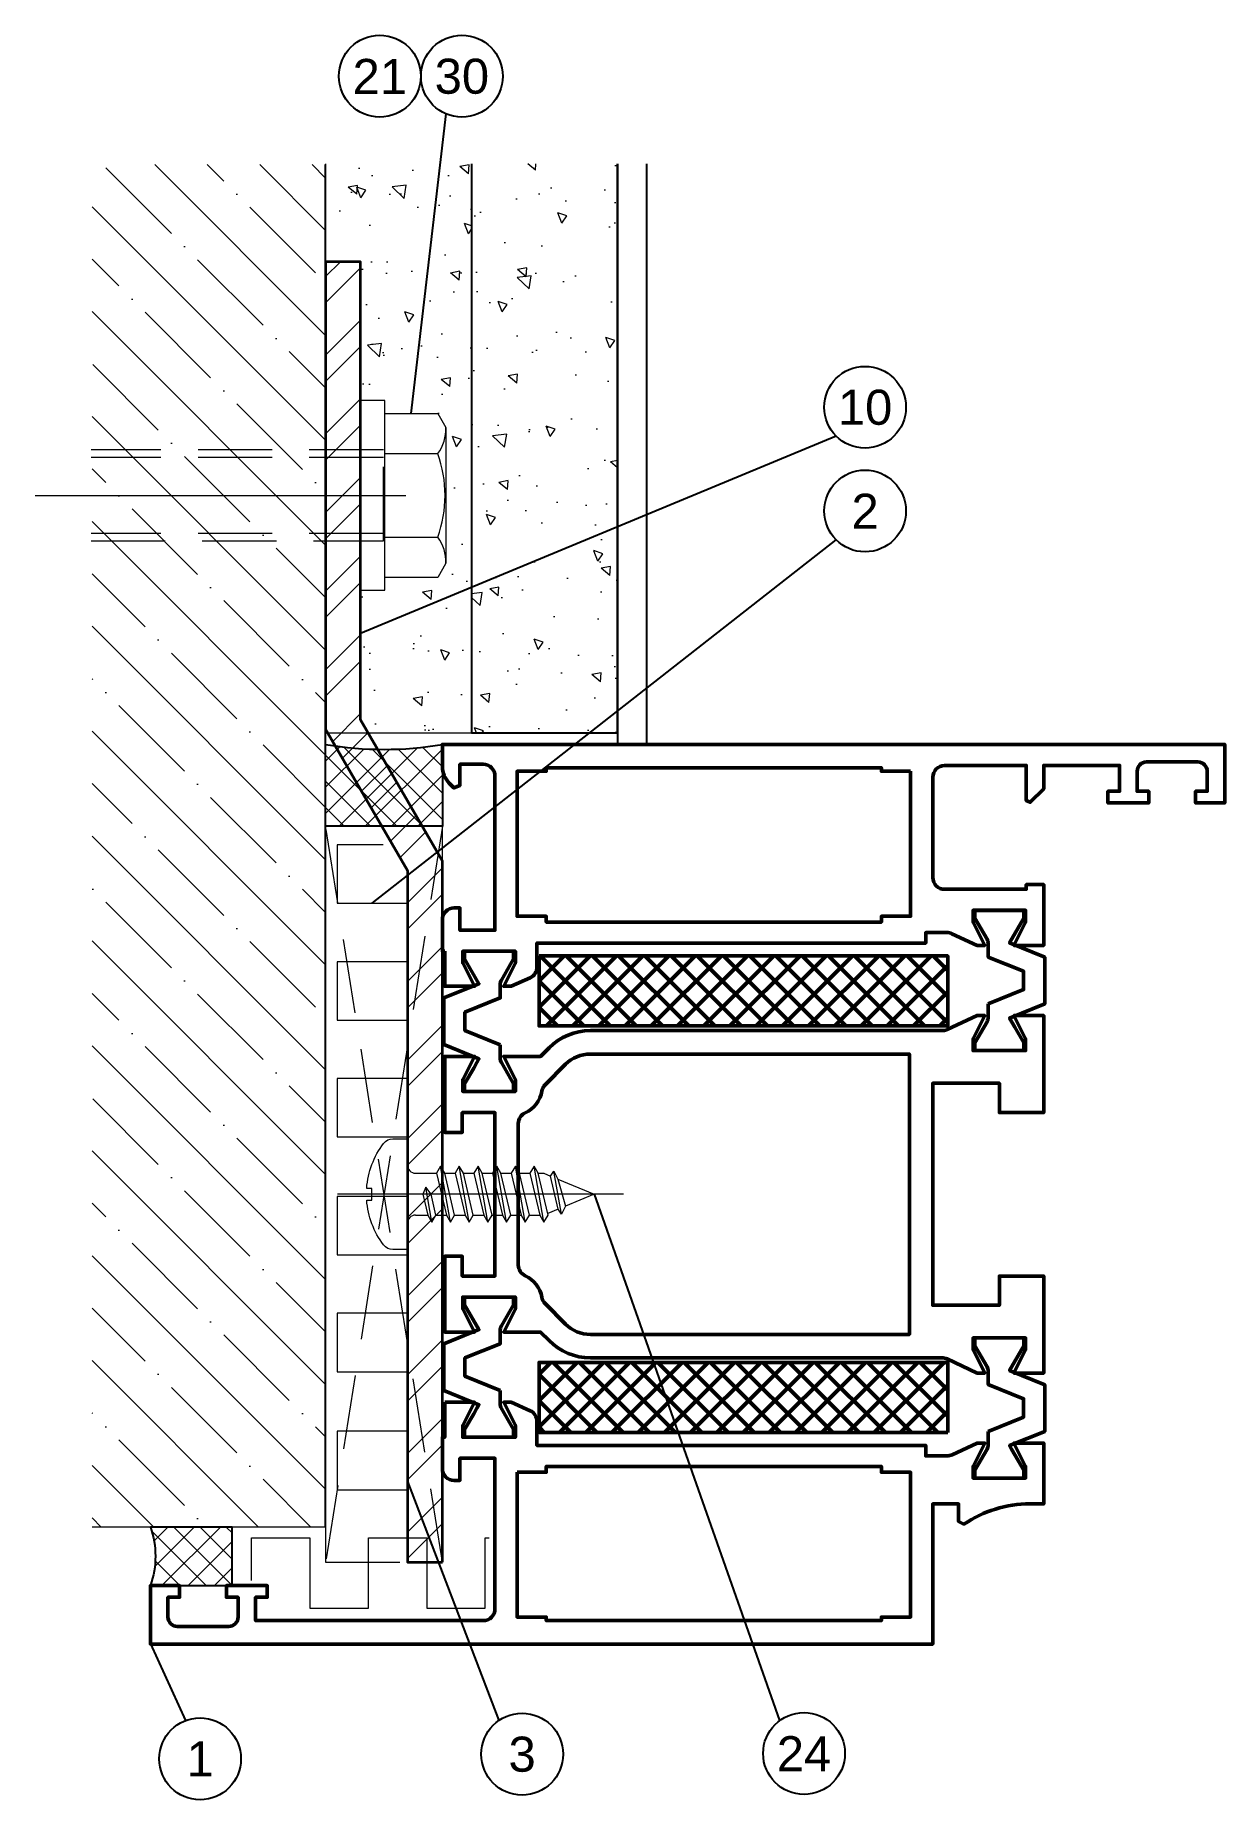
# Model space of a CAD drawing. Header units: millimetres. Extents: x 58 to 160, y 87 to 238.
import ezdxf
from ezdxf.enums import TextEntityAlignment as Align

# ---------------------------------------------------------------- set-up
doc = ezdxf.new("R2010")
doc.units = ezdxf.units.MM
for name, pattern in [('AUSGEZOGEN', [0]), ('CENTER', [50.8, 31.75, -6.35, 6.35, -6.35]), ('HIDDEN', [9.525, 6.35, -3.175])]:
    doc.linetypes.add(name, pattern=pattern)
for name, color, linetype, lineweight in [('AM_5', 3, 'Continuous', 25), ('AM_C', 50, 'Continuous', 50), ('AM_S', 80, 'Continuous', 50), ('Cent3', 70, 'CENTER', 18), ('CHide3', 70, 'HIDDEN', 18), ('Cont1', 7, 'Continuous', 35), ('Cont2', 2, 'Continuous', 25), ('Cont3', 70, 'Continuous', 18), ('Cont4', 10, 'Continuous', 13)]:
    doc.layers.add(name, color=color, linetype=linetype, lineweight=lineweight)
doc.styles.add('SWISS', font='swiss.ttf')

# ---------------------------------------------------------------- blocks, each defined once
blk = doc.blocks.new('WS186061')
at = {"linetype": 'CENTER'}
blk.add_lwpolyline([(0, -18.5), (0, 5.98)], dxfattribs=at)
blk.add_lwpolyline([(4.35, 2.03, -0.234469), (4.75, 1.24), (4.75, 0), (-4.75, 0), (-4.75, 1.24, -0.234469), (-4.35, 2.03, -0.146081), (-0.5, 3.48), (-0.5, 3.05), (0.5, 3.05), (0.5, 3.48, -0.146081)], format="xyb", close=True)
for points in [[(0, -1.32), (-1.79, -1.75), (-2.4, -2.1), (-1.79, -2.45), (0, -2.03), (0.61, -1.57), (0, -1.32)], [(-2.4, -2.1), (0.61, -1.57)], [(-2.4, -3.7), (2.41, -2.85)], [(-2.4, -5.3), (2.41, -4.45)], [(-2.4, -6.9), (2.41, -6.05)], [(-2.4, -8.5), (2.41, -7.65)], [(-2.4, -10.1), (2.41, -9.25)], [(-2.4, -11.7), (2.41, -10.85)], [(-1.28, -12.91), (-1.65, -12.02)], [(1.79, -11.68), (1.55, -12.27)], [(-1.7, -13.2), (1.97, -12.55)], [(1.29, -12.88), (0, -16), (-1.02, -13.53)]]:
    blk.add_lwpolyline(points)
at = {"linetype": 'AUSGEZOGEN'}
for points in [[(-1.79, -0.7), (-1.79, -1.75)], [(1.79, -0.7), (1.79, -2.49)], [(-1.79, -2.45), (-1.79, -3.35)], [(1.79, -1.61), (1.79, -2.49)], [(-1.79, -4.05), (-1.79, -4.95)], [(1.79, -3.21), (1.79, -4.09)], [(-1.79, -5.65), (-1.79, -6.55)], [(1.79, -4.81), (1.79, -5.69)], [(-1.79, -7.25), (-1.79, -8.15)], [(1.79, -6.41), (1.79, -7.29)], [(-1.79, -8.85), (-1.79, -9.75)], [(1.79, -8.01), (1.79, -8.89)], [(-1.79, -10.45), (-1.79, -11.35)], [(1.79, -9.61), (1.79, -10.49)], [(1.79, -11.21), (1.79, -11.68)]]:
    blk.add_lwpolyline(points, dxfattribs=at)
for points in [[(1.79, -3.21), (2.41, -2.85), (1.79, -2.49), (-1.79, -3.35), (-2.4, -3.7), (-1.79, -4.05)], [(1.79, -4.81), (2.41, -4.45), (1.79, -4.09), (-1.79, -4.95), (-2.4, -5.3), (-1.79, -5.65)], [(1.79, -6.41), (2.41, -6.05), (1.79, -5.69), (-1.79, -6.55), (-2.4, -6.9), (-1.79, -7.25)], [(1.79, -8.01), (2.41, -7.65), (1.79, -7.29), (-1.79, -8.15), (-2.4, -8.5), (-1.79, -8.85)], [(1.79, -9.61), (2.41, -9.25), (1.79, -8.89), (-1.79, -9.75), (-2.4, -10.1), (-1.79, -10.45)], [(1.79, -11.21), (2.41, -10.85), (1.79, -10.49), (-1.79, -11.35), (-2.4, -11.7), (-1.79, -12.05)], [(1.55, -12.27), (1.97, -12.55), (1.29, -12.88), (-1.02, -13.53), (-1.7, -13.2), (-1.28, -12.91)]]:
    blk.add_lwpolyline(points, close=True)
for centre, start, end in [((-2.49, -0.7), 0, 90), ((2.49, -0.7), 90, 180)]:
    blk.add_arc(centre, 0.7, start, end)
blk = doc.blocks.new('COMP1_Design')
at = {"layer": 'Cont3'}
blk.add_line((82.76, 110.41), (62.76, 110.41), dxfattribs=at)
blk = doc.blocks.new('WI1020450')
at = {"layer": 'AM_S'}
for points in [[(25.38, 75.28), (25.38, 72.73), (23.38, 73.73), (22.38, 73.73), (22.38, 69.23), (23.38, 69.23), (25.38, 70.23), (25.38, 69.58), (24.65, 67.96, -0.294108), (23.74, 67.38), (21.68, 67.38), (21.68, 34.08), (20.78, 34.08), (20.78, 32.26, 0.109518), (20.88, 31.83), (21.88, 29.68), (21.88, 29.03), (19.88, 30.03), (18.88, 30.03), (18.88, 25.53), (19.88, 25.53), (21.88, 26.53), (21.88, 23.98), (16.68, 23.98), (16.68, 25.16, 0.151177), (14.94, 30.81), (15.18, 31.28), (16.68, 31.28), (16.68, 33.48), (4.68, 33.48), (4.68, 100.48), (9.68, 100.48), (9.68, 97.98), (8.68, 97.98), (8.68, 98.98), (6.98, 98.98, 0.414214), (6.18, 98.18), (6.18, 93.78, 0.414214), (6.98, 92.98), (8.68, 92.98), (8.68, 93.98), (9.68, 93.98), (9.68, 90.48), (8.68, 90.48), (8.68, 91.48), (6.68, 91.48), (6.68, 71.98, 0.414214), (7.68, 70.98), (20.58, 70.98), (20.58, 73.98), (18.68, 73.98), (18.68, 74.48, -0.414214), (19.68, 75.48), (22.38, 75.48), (22.38, 75.28), (25.38, 75.28)], [(26.38, 70.53), (25.25, 70.53, 0.131652), (24.85, 70.42), (23.05, 69.38), (22.38, 69.38), (22.38, 73.58), (23.05, 73.58), (24.38, 72.8), (24.87, 72.52), (25.17, 72.35), (26.38, 75.35), (30.38, 75.35), (31.6, 72.35), (33.72, 73.58), (34.38, 73.58), (34.38, 69.38), (33.72, 69.38), (31.92, 70.42, 0.131652), (31.52, 70.53), (30.39, 70.53), (29.17, 73.55), (27.6, 73.55)], [(29.18, 62.81, -0.198912), (30.65, 66.34), (31.38, 67.08), (31.38, 70.23), (33.38, 69.23), (34.38, 69.23), (34.38, 73.73), (33.38, 73.73), (31.38, 72.73), (31.38, 75.28), (37.88, 75.28), (37.88, 73.78), (36.18, 73.78), (36.18, 70.98), (50.18, 70.98), (50.18, 73.78), (48.48, 73.78), (48.48, 75.28), (54.99, 75.28), (54.99, 72.73), (52.99, 73.73), (51.99, 73.73), (51.99, 69.23), (52.99, 69.23), (54.99, 70.23), (54.99, 67.08), (55.72, 66.34, -0.198912), (57.19, 62.81), (57.19, 32.69, 0.109518), (57.28, 32.26), (58.49, 29.68), (58.48, 29.03), (56.48, 30.03), (55.48, 30.03), (55.48, 25.53), (56.48, 25.53), (58.48, 26.53), (58.48, 23.98), (50.18, 23.98), (50.18, 27.78), (52.68, 27.78), (52.68, 33.48), (33.68, 33.48), (33.68, 27.78), (36.18, 27.78), (36.18, 23.98), (27.88, 23.98), (27.88, 26.53), (29.88, 25.53), (30.88, 25.53), (30.88, 30.03), (29.88, 30.03), (27.88, 29.03), (27.88, 29.68), (29.09, 32.26, 0.109518), (29.18, 32.69)], [(55.98, 70.53), (54.85, 70.53, 0.131652), (54.45, 70.42), (52.65, 69.38), (51.99, 69.38), (51.99, 73.58), (52.65, 73.58), (53.99, 72.8), (54.47, 72.52), (54.77, 72.35), (55.99, 75.35), (59.99, 75.35), (61.2, 72.35), (63.33, 73.58), (63.99, 73.58), (63.99, 69.38), (63.33, 69.38), (61.52, 70.42, 0.131652), (61.12, 70.53), (59.99, 70.53), (58.77, 73.55), (57.2, 73.55)], [(63.99, 75.28), (63.99, 75.48), (66.69, 75.48, -0.414214), (67.69, 74.48), (67.69, 73.98), (65.79, 73.98), (65.79, 70.98), (78.99, 70.98, 0.414214), (79.99, 71.98), (79.99, 73.98), (78.19, 73.98), (77.97, 74.49), (78.38, 74.89, -0.198912), (79.79, 75.48), (81.69, 75.48), (81.69, 8.48), (76.69, 8.48), (76.69, 10.98), (77.69, 10.98), (77.69, 9.98), (79.39, 9.98, 0.414214), (80.19, 10.78), (80.19, 15.18, 0.414214), (79.39, 15.98), (77.69, 15.98), (77.69, 14.98), (76.69, 14.98), (76.69, 18.48), (77.69, 18.48), (77.69, 17.48), (79.89, 17.48), (79.89, 23.98), (77.9, 23.98), (76.74, 25.14), (76.89, 25.48), (79.89, 25.48), (79.89, 32.48, 0.414214), (78.89, 33.48), (70.29, 33.48, 0.414214), (69.29, 32.48), (69.29, 25.48), (69.69, 25.48), (69.69, 23.98), (64.49, 23.98), (64.49, 26.53), (66.49, 25.53), (67.49, 25.53), (67.49, 30.03), (66.49, 30.03), (64.49, 29.03), (64.49, 29.68), (65.49, 31.84, 0.109518), (65.59, 32.26), (65.59, 34.08), (64.69, 34.08), (64.69, 67.38), (62.63, 67.38, -0.294108), (61.72, 67.96), (60.99, 69.58), (60.99, 70.23), (62.99, 69.23), (63.99, 69.23), (63.99, 73.73), (62.99, 73.73), (60.99, 72.73), (60.99, 75.28), (63.99, 75.28)], [(31.18, 62.81, -0.198912), (32.06, 64.93), (33.82, 66.68, -0.154989), (34.36, 66.96, 0.248244), (36.21, 68.39, -0.293963), (37.12, 68.98), (49.25, 68.98, -0.293963), (50.16, 68.39, 0.248244), (52.01, 66.96, -0.154989), (52.55, 66.68), (54.31, 64.93, -0.198912), (55.19, 62.81), (55.19, 35.48), (31.18, 35.48)], [(22.88, 28.73), (21.75, 28.73, -0.131652), (21.35, 28.83), (19.55, 29.88), (18.88, 29.88), (18.88, 25.68), (19.55, 25.68), (20.88, 26.45), (21.37, 26.73), (21.67, 26.9), (22.88, 23.9), (26.88, 23.9), (28.1, 26.9), (30.22, 25.68), (30.88, 25.68), (30.88, 29.88), (30.22, 29.88), (28.42, 28.83, -0.131652), (28.02, 28.73), (26.89, 28.73), (25.67, 25.7), (24.1, 25.7)], [(59.48, 28.73), (58.35, 28.73, -0.131652), (57.95, 28.83), (56.15, 29.88), (55.48, 29.88), (55.48, 25.68), (56.15, 25.68), (57.48, 26.45), (57.97, 26.73), (58.27, 26.91), (59.48, 23.9), (63.48, 23.9), (64.7, 26.91), (66.82, 25.68), (67.48, 25.68), (67.48, 29.88), (66.82, 29.88), (65.02, 28.83, -0.131652), (64.62, 28.73), (63.49, 28.73), (62.27, 25.7), (60.7, 25.7)]]:
    blk.add_lwpolyline(points, format="xyb", close=True, dxfattribs=at)
for points in [[(19.38, 69.08), (6.98, 69.08), (6.98, 66.58), (6.68, 66.58), (6.68, 37.88), (6.98, 37.88), (6.98, 35.38), (19.38, 35.38), (19.38, 37.88), (19.88, 37.88), (19.88, 66.58), (19.38, 66.58), (19.38, 69.08)], [(79.39, 35.38), (79.39, 37.88), (79.69, 37.88), (79.69, 66.58), (79.39, 66.58), (79.39, 69.08), (66.99, 69.08), (66.99, 66.58), (66.49, 66.58), (66.49, 37.88), (66.99, 37.88), (66.99, 35.38), (79.39, 35.38)]]:
    blk.add_lwpolyline(points, close=True, dxfattribs=at)
blk = doc.blocks.new('WI4090073')
at = {"layer": 'AM_C'}
h = blk.add_hatch(dxfattribs=at)
h.set_pattern_fill('ANSI37', color=256, scale=0.5)
h.paths.add_polyline_path([(17.5, 0.4), (17.5, 6.4), (-17.5, 6.4), (-17.5, 0.4)])
blk.add_lwpolyline([(-17.5, 6.4), (-17.5, 0.4), (17.5, 0.4), (17.5, 6.4), (-17.5, 6.4)], close=True, dxfattribs=at)

msp = doc.modelspace()

# ---------------------------------------------------------------- hatches: boundary and pattern name
at = {"layer": 'Cont3'}
h = msp.add_hatch(dxfattribs=at)
h.set_pattern_fill('ANSI35', color=256, angle=90, style=0)
h.set_pattern_definition([(135, (573.5596, 44.91), (-4.49013, -4.49013), []), (135, (573.5596, 49.4), (-4.49013, -4.49013), [7.9375, -1.5875, 0, -1.5875])])
h.paths.add_polyline_path([(82.76, 110.41), (82.76, 227.05), (62.76, 227.05), (62.76, 110.41)])
h = msp.add_hatch(dxfattribs=at)
h.set_pattern_fill('AR-CONC', color=256, scale=0.05, angle=90, style=0)
h.set_pattern_definition([(140, (12.135, -290.9024), (0.79695, 9.10923), [0.9525, -10.4775]), (85, (12.135, -290.902), (-9.55283, -1.76214), [0.762, -8.382]), (190.451, (12.201, -290.143), (-8.75583, 7.34713), [0.8095, -8.9045]), (136.1842, (9.595, -290.902), (2.10212, 13.55395), [1.42875, -15.71625]), (186.6356, (9.77, -289.773), (-12.37128, 11.8702), [1.21425, -13.35675]), (81.184, (9.595, -290.902), (-12.37126, 11.87023), [1.143, -12.573]), (111, (10.23, -289.6324), (5.11328, 7.58074), [0.9525, -10.4775]), (56, (10.23, -289.632), (-9.2094, 3.0901), [0.762, -8.382]), (161.4514, (10.656, -289.001), (-4.09614, 10.67082), [0.8095, -8.9045]), (127.5, (12.135, -290.9024), (-4.227752, 0.15443), [0, -8.2804, 0, -8.509, 0, -8.41375]), (97.5, (12.135, -290.9024), (-5.00903, 3.340983), [0, -4.8514, 0, -8.0899, 0, -3.20675]), (57.5, (12.135, -293.7345), (0.286437, 6.77953), [0, -3.175, 0, -9.906, 0, -13.1445]), (47.5, (12.135, -295.0045), (-1.271325, 7.40646), [0, -4.1275, 0, -6.5786, 0, -9.3345])])
h.paths.add_polyline_path([(95.26, 227.11), (82.76, 227.11), (82.76, 218.73), (85.76, 218.73), (85.76, 206.86), (87.84, 206.86), (87.84, 205.75), (92.36, 205.75), (93.06, 204.54, -0.023244), (93.06, 204.22), (93.06, 193.47), (95.26, 195.15)])
h.paths.add_polyline_path([(95.26, 195.15), (93.06, 193.47), (93.06, 193.24, -0.023244), (93.06, 192.92), (92.36, 191.71), (90.75, 191.71), (85.76, 187.91), (85.76, 179.53), (86.41, 178.41), (95.26, 178.41)])
h.paths.add_polyline_path([(90.75, 191.71), (87.84, 191.71), (87.84, 190.61), (85.76, 190.61), (85.76, 187.91)], flags=17)
h = msp.add_hatch(dxfattribs=at)
h.set_pattern_fill('AR-CONC', color=256, scale=0.05, angle=90, style=0)
h.set_pattern_definition([(140, (573.56, 44.91), (0.79695, 9.10923), [0.9525, -10.4775]), (85, (573.56, 44.91), (-9.55283, -1.76214), [0.762, -8.382]), (190.451, (573.626, 45.669), (-8.75583, 7.34713), [0.8095, -8.9045]), (136.1842, (571.02, 44.91), (2.10212, 13.55395), [1.42875, -15.71625]), (186.6356, (571.195, 46.039), (-12.37128, 11.8702), [1.21425, -13.35675]), (81.184, (571.02, 44.91), (-12.37126, 11.87023), [1.143, -12.573]), (111, (571.655, 46.18), (5.11328, 7.58074), [0.9525, -10.4775]), (56, (571.655, 46.18), (-9.2094, 3.0901), [0.762, -8.382]), (161.4514, (572.081, 46.8116), (-4.09614, 10.67082), [0.8095, -8.9045]), (127.5, (573.5596, 44.9098), (-4.227752, 0.15443), [0, -8.2804, 0, -8.509, 0, -8.41375]), (97.5, (573.5596, 44.91), (-5.00903, 3.340983), [0, -4.8514, 0, -8.0899, 0, -3.20675]), (57.5, (573.5596, 42.0777), (0.286437, 6.77953), [0, -3.175, 0, -9.906, 0, -13.1445]), (47.5, (573.5596, 40.808), (-1.271325, 7.40646), [0, -4.1275, 0, -6.5786, 0, -9.3345])])
h.paths.add_polyline_path([(95.26, 199.26), (95.26, 178.41), (107.76, 178.41), (107.76, 200.34)])
h.paths.add_polyline_path([(95.26, 227.11), (95.26, 199.26), (107.76, 200.34), (107.76, 227.11)])
h = msp.add_hatch(dxfattribs=at)
h.set_pattern_fill('ANSI37', color=256, scale=0.5, angle=90, style=0)
h.set_pattern_definition([(135, (573.5596, 44.9098), (-1.122532, -1.122532), []), (225, (573.5596, 44.9098), (1.122532, -1.122532), [])])
edge = h.paths.add_edge_path()
edge.add_line((82.76, 170.41), (82.76, 177.41))
edge.add_arc((87.76, 206.99), 30, 260.4059, 279.5941)
edge.add_line((92.76, 177.41), (92.76, 170.41))
edge.add_line((92.76, 170.41), (82.76, 170.41))
h = msp.add_hatch(dxfattribs=at)
h.set_pattern_fill('ANSI37', color=256, scale=0.5, style=0)
h.set_pattern_definition([(45, (12.2605, -375.3921), (-1.122532, 1.122532), []), (135, (12.2605, -375.3921), (-1.122532, -1.122532), [])])
edge = h.paths.add_edge_path()
edge.add_line((74.76, 110.41), (67.76, 110.41))
edge.add_arc((60.52, 107.91), 7.66, -19.0555, 19.0555, ccw=False)
edge.add_line((67.76, 105.41), (69.66, 105.41))
edge.add_line((69.66, 105.41), (74.76, 105.41))
edge.add_line((74.76, 105.41), (74.76, 110.41))
at = {"layer": 'Cont4'}
h = msp.add_hatch(dxfattribs=at)
h.set_pattern_fill('ANSI32', color=256, scale=0.5, style=0)
h.paths.add_polyline_path([(92.76, 107.41), (92.76, 167.41), (85.76, 179.53), (85.76, 218.73), (82.76, 218.73), (82.76, 178.73), (89.76, 166.61), (89.76, 107.41)])

# ---------------------------------------------------------------- linework, layer by layer
at = {"layer": 'AM_5', "color": 3}
for p, q in [((90.1, 205.75), (93.07, 231.4)), ((85.76, 186.95), (126.47, 203.82)), ((86.76, 163.81), (126.47, 194.94)), ((105.76, 138.91), (121.64, 93.84)), ((89.76, 114.3), (97.6, 93.84)), ((67.76, 100.41), (70.76, 93.84))]:
    msp.add_line(p, q, dxfattribs=at)
for centre in [(87.4, 234.62), (94.43, 234.62), (128.96, 206.28), (128.96, 197.4), (72.01, 90.57), (99.59, 90.97), (123.73, 91.03)]:
    msp.add_circle(centre, 3.5, dxfattribs=at)
at = {"layer": 'Cent3'}
msp.add_line((57.89, 198.73), (94.54, 198.73), dxfattribs=at)
at = {"layer": 'CHide3'}
for points in [[(87.71, 202.63), (62.67, 202.63)], [(62.67, 194.83), (87.71, 194.83), (87.71, 202.63)], [(87.71, 201.98), (62.67, 201.98)], [(87.71, 195.48), (62.67, 195.48)], [(92.76, 170.41), (82.76, 170.41), (82.76, 107.41), (92.76, 107.41), (92.76, 170.41), (82.76, 107.41), (92.76, 107.41), (82.76, 170.41)]]:
    msp.add_lwpolyline(points, dxfattribs=at)
at = {"layer": 'Cont1'}
msp.add_lwpolyline([(92.76, 107.41), (92.76, 167.41), (85.76, 179.53), (85.76, 218.73), (82.76, 218.73), (82.76, 178.73), (89.76, 166.61), (89.76, 107.41)], close=True, dxfattribs=at)
at = {"layer": 'Cont2'}
for points in [[(82.76, 110.41), (82.76, 227.05)], [(95.26, 227.11), (95.26, 178.41), (107.76, 178.41), (107.76, 227.11)], [(107.76, 227.11), (107.76, 177.41), (110.26, 177.41), (110.26, 227.11)]]:
    msp.add_lwpolyline(points, dxfattribs=at)
for points in [[(82.76, 170.41), (82.76, 177.41, 0.08392), (92.76, 177.41), (92.76, 170.41)], [(74.76, 110.41), (67.76, 110.41, -0.16784), (67.76, 105.41), (74.76, 105.41)]]:
    msp.add_lwpolyline(points, format="xyb", close=True, dxfattribs=at)
at = {"layer": 'Cont3'}
for points in [[(82.76, 227.11), (82.76, 178.41), (95.26, 178.41), (95.26, 227.11)], [(87.84, 202.31), (92.36, 202.31)], [(87.84, 195.16), (92.36, 195.16)], [(87.69, 168.81), (87.69, 168.81), (87.69, 168.81), (87.69, 168.81), (83.76, 168.81), (83.76, 163.81), (89.76, 163.81), (89.76, 158.81), (83.76, 158.81), (83.76, 153.81), (89.76, 153.81), (89.76, 148.81), (83.76, 148.81), (83.76, 143.81), (89.76, 143.81), (89.76, 138.71), (83.76, 138.71), (83.76, 133.71), (89.76, 133.71), (89.76, 128.71), (83.76, 128.71), (83.76, 123.71), (89.76, 123.71), (89.76, 118.61), (83.76, 118.61), (83.76, 113.61), (89.76, 113.61), (89.76, 111.11), (89.76, 111.11), (89.76, 111.11)], [(76.42, 105.84), (76.42, 109.48), (81.42, 109.48), (81.42, 103.48), (86.42, 103.48), (86.42, 109.48), (91.42, 109.48), (91.42, 103.48), (96.42, 103.48), (96.42, 109.48), (96.77, 109.48)]]:
    msp.add_lwpolyline(points, dxfattribs=at)
for points in [[(85.76, 190.61), (87.84, 190.61), (87.84, 206.86), (85.76, 206.86)], [(87.84, 205.75), (92.36, 205.75), (93.06, 204.54), (93.06, 192.92), (92.36, 191.71), (87.84, 191.71)]]:
    msp.add_lwpolyline(points, close=True, dxfattribs=at)
for centre, radius, start, end in [((89.64, 204.38), 3.42, 322.6631, 2.6631), ((82.54, 198.73), 10.45, 340, 20), ((89.64, 193.08), 3.42, 357.3369, 37.3369)]:
    msp.add_arc(centre, radius, start, end, dxfattribs=at)

# ---------------------------------------------------------------- block references
at = {"layer": 'AM_S', "rotation": 90}
msp.add_blockref('WI1020450', (168.24, 95.72), dxfattribs=at)
at = {"layer": 'Cont3'}
for name, p in [('WI4090073', (118.54, 152.91)), ('COMP1_Design', (0, 0))]:
    msp.add_blockref(name, p, dxfattribs=at)
for name, p, rotation in [('WS186061', (89.76, 138.91), 90), ('WI4090073', (118.54, 124.91), 180)]:
    msp.add_blockref(name, p, dxfattribs=dict(at, rotation=rotation))

# ---------------------------------------------------------------- texts
at = {"layer": 'AM_5', "color": 40, "style": 'SWISS'}
for s, p in [('21', (87.4, 234.62)), ('30', (94.43, 234.62)), ('10', (128.96, 206.28)), ('2', (128.96, 197.4)), ('3', (99.59, 90.97)), ('24', (123.73, 91.03)), ('1', (72.01, 90.57))]:
    msp.add_text(s, height=3, dxfattribs=at).set_placement(p, align=Align.MIDDLE)

doc.saveas('drawing.dxf')
